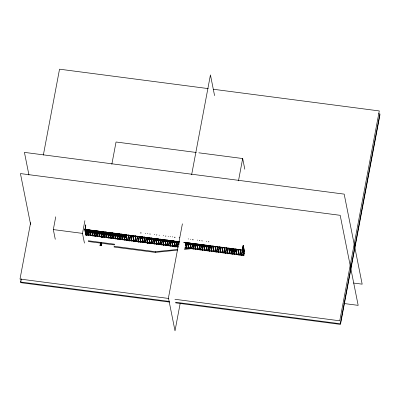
<?xml version="1.0" encoding="UTF-8"?>
<svg xmlns="http://www.w3.org/2000/svg" width="400" height="400" viewBox="0 0 400 400"><rect width="100%" height="100%" fill="white"/><g stroke="black" fill="none" stroke-linecap="round" stroke-linejoin="round"><path stroke-width="0.6" d="M30.635 222.595L20 279.05L168.72 298.47M43.35 155.095L59.53 69.185L208.25 88.605M21.17 278.955L20.595 282.025L169.315 301.44M20.95 281.425L20.72 282.655L169.44 302.07M21.18 280.2L21.415 278.97M55.27 239.305L53.325 229.58L55.735 216.78M84.44 243.115L82.495 233.39L84.905 220.59M85.775 234.945L84.8 229.3L85.775 234.945L178.085 247M85.245 226.96L85.32 226.56L85.745 226.62M85.82 225.065L84.94 229.725L85.75 224.73M86.33 229.535L86.72 232.26L86.29 232.205L86.015 230.06M86.87 230.31L86.135 235.695M87.085 229.6L88.06 235.245L87.085 229.6L87.515 229.655L88.485 235.3L87.515 229.655M86.045 235.25L87.03 230M86.28 234.605L86.205 235L85.23 229.36L86.28 234.605L85.85 234.55M88.73 230.415L89.005 232.56L88.58 232.505L88.19 229.775M89.37 229.9L90.345 235.545L89.37 229.9L89.8 229.955L90.77 235.6L89.8 229.955M90.905 230.13L91.295 232.86L90.87 232.805L90.475 230.075M91.655 230.195L92.63 235.84L91.655 230.195L92.08 230.25L93.055 235.895L92.08 230.25M93.19 230.43L93.585 233.16L93.155 233.105L92.765 230.375M93.94 230.495L94.915 236.14L93.94 230.495L94.365 230.55L95.34 236.195L94.365 230.55M95.48 230.73L95.87 233.455L95.445 233.4L95.17 231.255M96.225 230.795L97.195 236.44L96.225 230.795L96.65 230.85L97.625 236.495L96.65 230.85M97.885 231.61L98.16 233.755L97.73 233.7L97.34 230.97M98.505 231.09L99.48 236.735L98.505 231.09L98.935 231.145L99.91 236.79L98.935 231.145M111.835 164.325L116.04 142L196.345 152.485M100.055 231.325L100.445 234.055L100.02 234L99.63 231.27M100.79 231.39L101.765 237.035L100.79 231.39L101.22 231.445L102.195 237.09L101.22 231.445M100.05 245.52L100.515 242.65L101.11 242.73L100.625 245.47L101.22 245.545L101.685 242.68L101.085 242.6L100.65 245.595M102.345 231.625L102.735 234.355L102.305 234.3L101.915 231.57M103.075 231.69L104.05 237.33L103.075 231.69L103.505 231.745L104.475 237.39L103.505 231.745M104.63 231.925L105.02 234.65L104.595 234.595L104.32 232.45M105.36 231.985L106.335 237.63L105.36 231.985L105.785 232.04L106.76 237.685L105.785 232.04M106.92 232.22L107.31 234.95L106.885 234.895L106.49 232.165M107.645 232.285L108.62 237.93L107.645 232.285L108.07 232.34L109.045 237.985L108.07 232.34M109.205 232.52L109.6 235.25L109.17 235.195L108.78 232.465M109.93 232.58L110.9 238.225L109.93 232.58L110.355 232.64L111.33 238.285L110.355 232.64M111.495 232.82L111.885 235.55L111.46 235.49L111.065 232.765M112.215 232.88L113.185 238.525L112.215 232.88L112.64 232.935L113.615 238.58L112.64 232.935M113.785 233.12L114.175 235.845L113.745 235.79L113.47 233.645M114.495 233.18L115.47 238.825L114.495 233.18L114.925 233.235L115.9 238.88L114.925 233.235M116.07 233.415L116.46 236.145L116.035 236.09L115.645 233.36M116.78 233.475L117.755 239.12L116.78 233.475L117.21 233.535L118.185 239.18L117.21 233.535M118.36 233.715L118.75 236.445L118.32 236.39L117.93 233.66M119.065 233.775L120.04 239.42L119.065 233.775L119.495 233.83L120.465 239.475L119.495 233.83M120.645 234.015L121.04 236.745L120.61 236.685L120.22 233.96M121.35 234.075L122.325 239.72L121.35 234.075L121.775 234.13L122.75 239.775L121.775 234.13M122.935 234.315L123.325 237.04L122.9 236.985L122.505 234.255M123.635 234.37L124.61 240.015L123.635 234.37L124.06 234.425L125.035 240.07L124.06 234.425M125.22 234.61L125.615 237.34L125.185 237.285L124.795 234.555M125.92 234.67L126.89 240.315L125.92 234.67L126.345 234.725L127.32 240.37L126.345 234.725M129.25 240.215L129.175 240.615L128.2 234.97L129.605 240.67L128.63 235.025L129.68 240.27M130.485 235.265L131.46 240.91L130.485 235.265L130.915 235.32L131.89 240.965L130.915 235.32M132.77 235.565L133.745 241.21L132.77 235.565L133.2 235.62L134.17 241.265L133.2 235.62M135.055 235.865L136.03 241.51L135.055 235.865L135.485 235.92L136.455 241.565L135.485 235.92M138.39 241.41L138.315 241.805L137.34 236.16L138.74 241.86L137.765 236.215L138.815 241.465M139.625 236.46L140.6 242.105L139.625 236.46L140.05 236.515L141.025 242.16L140.05 236.515M140.615 233.115L140.69 232.715L141.12 232.77L141.045 233.17M141.74 237.965L142.165 238.02L142.095 238.415L141.665 238.36L141.505 236.8M141.91 236.76L142.88 242.4L141.91 236.76L142.335 236.815L143.31 242.46L142.335 236.815M144.19 237.055L145.165 242.7L144.19 237.055L144.62 237.11L145.595 242.755L144.62 237.11M143.925 238.655L144 238.26L144.43 238.315L144.355 238.71L143.925 238.655L143.575 236.905M146.265 238.555L146.69 238.61L146.615 239.005L146.19 238.95L146.03 237.39M146.4 237.75L146.475 237.355L147.45 243L146.265 237.26M148.525 238.85L148.95 238.905L148.875 239.305L148.45 239.245L148.29 237.685M148.76 237.65L149.735 243.295L148.76 237.65L149.19 237.71L150.16 243.355L149.19 237.71M147.955 242.66L147.88 243.055L146.905 237.41L147.955 242.66L147.525 242.6M150.09 234.35L150.165 233.955L149.735 233.895M150.98 238.035L151.14 239.6L150.71 239.54L150.55 237.98M151.045 237.95L152.02 243.595L151.045 237.95L151.47 238.005L152.445 243.65L151.47 238.005M153.24 238.33L153.4 239.895L152.97 239.835L152.815 238.275M153.33 238.25L154.305 243.895L153.33 238.25L153.755 238.305L154.73 243.95L153.755 238.305M155.31 239.735L155.735 239.79L155.66 240.19L155.235 240.135L155.075 238.57M155.54 238.945L155.615 238.545L156.585 244.19L155.5 238.625M156.445 235.18L156.52 234.785L156.95 234.84M155.36 251.69L114.205 246.32L114.07 247.025L155.225 252.4L155.36 251.69L177.645 249.44M157.57 240.03L157.995 240.085L157.92 240.485L157.495 240.43L157.335 238.865M157.825 239.24L157.9 238.845L158.325 238.9L159.3 244.545L158.325 238.9M157.09 243.85L157.015 244.245L156.04 238.605L157.09 243.85L156.66 243.795M159.135 235.53L159.21 235.135M157.9 238.845L158.87 244.49L157.765 238.92M159.83 240.325L160.26 240.38L160.185 240.78L159.755 240.725L159.595 239.16M160.105 239.54L160.18 239.145L160.61 239.2L161.585 244.845L160.61 239.2M160.18 239.145L161.155 244.79L160.025 239.215M162.285 239.51L162.445 241.075L162.015 241.02L161.86 239.455M162.465 239.44L163.44 245.085L162.465 239.44L162.895 239.495L163.87 245.14L162.895 239.495M164.545 239.805L164.705 241.37L164.28 241.315L164.12 239.75M165.49 236.36L165.565 235.965L165.995 236.02M165.8 244.99L165.725 245.385L164.75 239.74L166.15 245.44L165.18 239.795L166.225 245.045M166.81 240.1L166.965 241.665L166.54 241.61L166.38 240.045M167.035 240.04L168.01 245.685L167.035 240.04L167.46 240.095L168.435 245.74L167.46 240.095M168.18 236.71L168.255 236.315M169.07 240.395L169.23 241.96L168.8 241.905L168.645 240.34M169.32 240.335L170.295 245.98L169.32 240.335L169.745 240.39L170.72 246.035L169.745 240.39M171.33 240.69L171.49 242.255L171.06 242.2L170.905 240.635M171.605 240.635L172.575 246.28L171.605 240.635L172.03 240.69L173.005 246.335L172.03 240.69M173.595 240.985L173.75 242.55L173.325 242.495L173.165 240.93M174.535 237.54L174.61 237.145L175.04 237.2L174.965 237.595M174.935 246.18L174.86 246.58L173.885 240.935L175.29 246.635L174.315 240.99L175.365 246.235M175.855 241.285L176.01 242.845L175.585 242.79L175.425 241.225M176.17 241.23L177.145 246.875L176.17 241.23L176.6 241.285L177.575 246.93L176.6 241.285M178.115 241.58L178.275 243.14L177.845 243.085L177.69 241.52M179.04 243.15L178.885 241.585L178.455 241.53L178.845 244.26M182.4 223.79L168.44 297.915L175.01 330.815L180.205 303.245M191.63 174.78L210.44 74.925L214.58 95.64M185.31 242.425L186.285 248.07L185.31 242.425L185.735 242.48L186.71 248.125L185.735 242.48M187.16 242.76L187.32 244.32L186.89 244.265L186.735 242.705M187.595 242.72L188.565 248.365L187.595 242.72L188.02 242.78L188.995 248.425L188.02 242.78M189.42 243.055L189.58 244.615L189.155 244.56L188.995 243M189.875 243.02L190.85 248.665L189.875 243.02L190.305 243.075L191.28 248.72L190.305 243.075M191.685 243.35L191.84 244.91L191.415 244.855L191.255 243.295M192.625 239.905L192.7 239.505L193.13 239.565L193.055 239.96M193.945 243.645L194.105 245.205L193.675 245.15L193.515 243.59M193.21 248.565L193.135 248.965L192.16 243.32L193.565 249.02L192.59 243.375L193.64 248.625M194.445 243.615L195.42 249.26L194.445 243.615L194.875 243.675L195.845 249.315L194.875 243.675M195.935 245.445L196.01 245.05L196.44 245.105L196.365 245.505L195.935 245.445L195.585 243.7M196.73 243.915L197.705 249.56L196.73 243.915L197.155 243.97L198.13 249.615L197.155 243.97M198.465 244.235L198.625 245.8L198.2 245.74L198.04 244.18M199.41 240.79L199.485 240.395L199.915 240.45M199.015 244.215L199.99 249.86L199.015 244.215L199.44 244.27L200.415 249.915L199.44 244.27M200.73 244.53L200.885 246.095L200.46 246.035L200.3 244.475M202.1 241.14L202.175 240.745L201.745 240.69M202.99 244.825L203.15 246.39L202.72 246.335L202.56 244.77M202.345 249.76L202.27 250.155L201.3 244.51L202.7 250.21L201.725 244.565L202.775 249.815M203.585 244.81L204.555 250.455L203.585 244.81L204.01 244.865L204.985 250.51L204.01 244.865M205.25 245.12L205.41 246.685L204.98 246.63L204.825 245.065M205.865 245.11L206.84 250.755L205.865 245.11L206.295 245.165L207.27 250.81L206.295 245.165M207.51 245.415L207.67 246.98L207.245 246.925L207.085 245.36M208.455 241.97L208.53 241.575L208.96 241.63M208.15 245.405L209.125 251.05L208.15 245.405L208.58 245.46L209.555 251.105L208.58 245.46M209.775 245.71L209.93 247.275L209.505 247.22L209.345 245.655M211.485 250.955L211.41 251.35L210.435 245.705L211.835 251.405L210.865 245.76L211.91 251.01M212.72 246.005L213.695 251.65L212.72 246.005L213.145 246.06L214.12 251.705L213.145 246.06M215.005 246.3L215.98 251.945L215.005 246.3L215.43 246.355L216.405 252L215.43 246.355M217.29 246.6L218.26 252.245L217.29 246.6L217.715 246.655L218.69 252.3L217.715 246.655M219.57 246.9L220.545 252.54L219.57 246.9L220 246.955L220.975 252.6L220 246.955M221.855 247.195L222.83 252.84L221.855 247.195L222.285 247.25L223.26 252.895L222.285 247.25M224.14 247.495L225.115 253.14L224.14 247.495L224.57 247.55L225.54 253.195L224.57 247.55M238.47 180.86L242.675 158.535L198.815 152.81M226.425 247.79L227.4 253.435L226.425 247.79L226.855 247.85L227.825 253.495L226.855 247.85M228.71 248.09L229.685 253.735L228.71 248.09L229.135 248.145L230.11 253.79L229.135 248.145M229.905 248.86L229.95 248.605L236.21 249.42L236.545 251.605L230.29 250.79L229.905 248.86L236.16 249.675L236.545 251.605M230.055 248.88L230.105 248.625L230.545 250.705M230.255 248.995L230.665 250.78M230.29 250.79L230.335 250.535L236.595 251.35M230.49 250.555L230.44 250.81L230.095 248.785M230.995 248.39L231.97 254.035L230.995 248.39L231.42 248.445L232.395 254.09L231.42 248.445M233.28 248.685L234.25 254.33L233.28 248.685L233.705 248.745L234.68 254.385L233.705 248.745M234.125 249.41L234.175 249.155L234.51 251.34L234.02 249.135L234.36 251.32L234.405 251.065M235.56 248.985L236.535 254.63L235.56 248.985L235.99 249.04L236.965 254.685L235.99 249.04M236.01 249.655L236.055 249.4M236.055 249.75L236.14 249.445M236.16 249.675L236.21 249.42M236.265 250.675L236.48 249.4M236.63 249.115L236.165 251.645L235.79 249.645M236.285 251.455L236.62 249.685M236.68 249.69L236.345 251.465L230.45 250.65M236.395 251.585L236.44 251.33M236.79 249.76L236.44 251.68L236.04 249.62L230.005 248.815M237.845 249.285L238.82 254.93L237.845 249.285L238.275 249.34L239.25 254.985L238.275 249.34M240.13 249.58L241.105 255.225L240.13 249.58L240.56 249.635L241.53 255.28L240.56 249.635M242.955 245.855L244.005 251.1L244.43 251.155L243.38 245.91L242.955 245.855L242.88 246.25L243.305 246.305L244.355 251.555L243.93 251.5L242.995 246.835M242.415 249.88L243.39 255.525L242.415 249.88L242.84 249.935L243.815 255.58L184.885 247.885M243.365 245.305L242.485 249.97L183.77 242.305M242.555 250.305L243.43 245.64M243.865 255.635L242.84 249.935M242.915 255.465L243.345 253.195M243.555 252.065L243.77 250.93M242.485 248.35L242.91 248.405L243.96 253.65L243.535 253.595L242.56 247.95L242.985 248.005L244.035 253.255L243.61 253.2M243.93 251.5L244.005 251.1M244.48 250.89L243.655 255.825L244.095 253.495M380 114.535L340.47 324.4L175.635 302.88M155.225 252.4L177.52 250.105M184.33 249.405L191.14 248.705L191.26 248.065L184.45 248.755M100.45 242.78L101.685 242.68L101.22 245.545L100.585 245.265M99.945 245.445L101.18 245.345M213.21 89.25L379.28 110.935L339.75 320.8L174.915 299.28M378.635 113.745L379.875 113.905L340.345 323.77L175.51 302.25M145.215 233.305L145.64 233.365M147.475 233.6L147.905 233.66M154.26 234.49L154.685 234.545M163.305 235.67L163.73 235.725M170.09 236.555L170.515 236.61M172.35 236.85L172.775 236.905M179.135 237.735L179.56 237.79M188.18 238.915L188.605 238.97M190.44 239.21L190.87 239.265M197.225 240.095L197.65 240.155M206.27 241.28L206.695 241.335M84.875 229.39L179.44 241.74M84.725 229.7L179.51 242.075M183.835 242.64L242.77 250.33M230.275 248.955L230.035 248.645M236.075 249.71L235.805 249.575L236.19 251.5M150.785 239.145L151.215 239.2M153.045 239.44L153.475 239.495M162.09 240.62L162.52 240.675M164.355 240.915L164.78 240.975M166.615 241.21L167.04 241.27M168.875 241.505L169.305 241.565M171.135 241.805L171.565 241.86M173.4 242.1L173.825 242.155M175.66 242.395L176.085 242.45M177.92 242.69L178.35 242.745M186.965 243.87L187.395 243.925M189.23 244.165L189.655 244.22M191.49 244.46L191.915 244.515M193.75 244.755L194.18 244.81M198.275 245.345L198.7 245.4M200.535 245.64L200.96 245.695M202.795 245.935L203.225 245.99M205.055 246.23L205.485 246.285M207.32 246.525L207.745 246.58M209.58 246.82L210.005 246.875M235.72 250.33L230.215 249.55L230.18 249.865L236.285 250.66M230.165 249.805L235.66 250.52M236.55 251.185L230.44 250.39L230.365 250.885L229.95 248.605M86.365 231.81L86.795 231.865M88.655 232.11L89.08 232.165M90.94 232.405L91.37 232.465M93.23 232.705L93.66 232.76M95.52 233.005L95.945 233.06M97.805 233.305L98.235 233.36M100.095 233.6L100.52 233.66M102.38 233.9L102.81 233.955M104.67 234.2L105.095 234.255M106.96 234.5L107.385 234.555M109.245 234.795L109.675 234.855M111.535 235.095L111.96 235.15M113.82 235.395L114.25 235.45M116.11 235.695L116.535 235.75M118.395 235.99L118.825 236.05M120.685 236.29L121.115 236.345M122.975 236.59L123.4 236.645M125.26 236.89L125.69 236.945M230.46 250.595L236.41 251.37M230.36 250.815L236.47 251.61M53.325 229.58L82.495 233.39M178.205 246.36L86.11 234.335L86.255 235.055M185.005 247.25L243.725 254.915M88.135 234.85L88.56 234.905M90.42 235.145L90.845 235.2M92.705 235.445L93.13 235.5M94.985 235.745L95.415 235.8M97.27 236.04L97.7 236.095M99.555 236.34L99.985 236.395M101.84 236.635L102.265 236.695M104.125 236.935L104.55 236.99M106.41 237.235L106.835 237.29M108.695 237.53L109.12 237.59M110.975 237.83L111.405 237.885M113.26 238.13L113.69 238.185M115.545 238.425L115.975 238.485M117.83 238.725L118.255 238.78M120.115 239.025L120.54 239.08M122.4 239.32L122.825 239.375M124.685 239.62L125.11 239.675M126.965 239.92L127.395 239.975M131.535 240.515L131.965 240.57M133.82 240.815L134.245 240.87M136.105 241.11L136.53 241.165M140.67 241.705L141.1 241.765M142.955 242.005L143.385 242.06M145.24 242.305L145.67 242.36M149.81 242.9L150.235 242.955M152.095 243.2L152.52 243.255M154.38 243.495L154.805 243.555M158.945 244.095L159.375 244.15M161.23 244.39L161.66 244.445M163.515 244.69L163.94 244.745M168.085 245.285L168.51 245.34M170.37 245.585L170.795 245.64M172.65 245.885L173.08 245.94M177.22 246.48L177.65 246.535M186.355 247.67L186.785 247.73M188.64 247.97L189.07 248.025M190.925 248.27L191.355 248.325M195.495 248.865L195.92 248.92M197.78 249.165L198.205 249.22M200.065 249.46L200.49 249.515M204.63 250.06L205.06 250.115M206.915 250.355L207.345 250.41M209.2 250.655L209.625 250.71M213.77 251.25L214.195 251.305M216.055 251.55L216.48 251.605M218.335 251.845L218.765 251.905M220.62 252.145L221.05 252.2M222.905 252.445L223.335 252.5M225.19 252.74L225.615 252.8M227.475 253.04L227.9 253.095M229.76 253.34L230.185 253.395M232.04 253.635L232.47 253.695M234.325 253.935L234.755 253.99M236.61 254.235L237.04 254.29M238.895 254.53L239.325 254.585M241.18 254.83L241.605 254.885M243.465 255.13L243.89 255.185M101.495 237.265L102.73 237.425M119.42 239.605L120.655 239.765M128.69 240.815L129.93 240.975M137.965 242.025L139.2 242.19M147.235 243.235L148.47 243.4M165.16 245.575L166.395 245.74M171.96 246.465L173.195 246.625M174.43 246.79L175.665 246.95M226.97 253.645L228.205 253.81M101.125 242.805L101.725 242.88M100.01 245.315L100.61 245.395M353.49 283.03L362.165 284.165L344.175 194.125L24.425 152.38L28.95 175.04M343.92 303.5L358.17 305.36L340.18 215.32L20.43 173.575L30.59 224.41M242.675 158.535L244.815 169.24M242.6 248.93L243.535 253.595M209.58 245.525L209.93 247.275M209.27 246.05L209.505 247.22M207.32 245.23L207.67 246.98M206.895 245.175L207.245 246.925M205.175 245.515L205.41 246.685M204.63 244.88L204.98 246.63M202.915 245.22L203.15 246.39M202.49 245.165L202.72 246.335M200.535 244.345L200.885 246.095M200.225 244.87L200.46 246.035M198.275 244.05L198.625 245.8M197.85 243.995L198.2 245.74M196.205 243.94L196.44 245.105M196.13 244.335L196.365 245.505M193.87 244.04L194.105 245.205M193.44 243.985L193.675 245.15M191.49 243.165L191.84 244.91M191.18 243.69L191.415 244.855M189.23 242.87L189.58 244.615M188.805 242.81L189.155 244.56M187.085 243.155L187.32 244.32M186.54 242.515L186.89 244.265M178.455 241.53L179.04 244.445M178.04 241.975L178.275 243.14M177.495 241.335L177.845 243.085M175.78 241.68L176.01 242.845M175.35 241.625L175.585 242.79M173.4 240.8L173.75 242.55M172.975 240.745L173.325 242.495M171.14 240.505L171.49 242.255M170.715 240.45L171.06 242.2M168.995 240.795L169.23 241.96M168.45 240.155L168.8 241.905M166.62 239.915L166.965 241.665M166.305 240.445L166.54 241.61M164.355 239.62L164.705 241.37M163.93 239.565L164.28 241.315M162.095 239.325L162.445 241.075M161.67 239.27L162.015 241.02M159.95 239.615L160.185 240.78M159.525 239.555L159.755 240.725M157.57 238.735L157.92 240.485M157.26 239.26L157.495 240.43M155.31 238.44L155.66 240.19M154.885 238.385L155.235 240.135M153.165 238.725L153.4 239.895M152.62 238.09L152.97 239.835M150.905 238.43L151.14 239.6M150.48 238.375L150.71 239.54M148.525 237.555L148.875 239.305M148.215 238.08L148.45 239.245M145.84 237.2L146.19 238.95M141.43 237.195L141.665 238.36M125.03 234.425L125.615 237.34M124.605 234.37L125.185 237.285M122.86 234.71L123.325 237.04M122.315 234.07L122.9 236.985M120.57 234.41L121.04 236.745M120.145 234.355L120.61 236.685M118.165 233.53L118.75 236.445M117.855 234.055L118.32 236.39M115.88 233.23L116.46 236.145M115.45 233.175L116.035 236.09M113.71 233.515L114.175 235.845M113.165 232.875L113.745 235.79M111.42 233.215L111.885 235.55M110.995 233.16L111.46 235.49M109.015 232.335L109.6 235.25M108.705 232.86L109.17 235.195M106.73 232.035L107.31 234.95M106.3 231.98L106.885 234.895M104.555 232.32L105.02 234.65M104.01 231.68L104.595 234.595M102.27 232.02L102.735 234.355M101.84 231.965L102.305 234.3M99.865 231.14L100.445 234.055M99.555 231.665L100.02 234M101.085 242.6L101.15 242.93M97.575 230.84L98.16 233.755M97.15 230.785L97.73 233.7M95.405 231.125L95.87 233.455M94.86 230.485L95.445 233.4M93.115 230.825L93.585 233.16M92.69 230.77L93.155 233.105M90.71 229.945L91.295 232.86M90.4 230.47L90.87 232.805M88.425 229.645L89.005 232.56M87.995 229.59L88.58 232.505M86.255 229.93L86.72 232.26M85.71 229.29L86.29 232.205M88.595 240.825L88.46 241.535L114.465 244.93L114.6 244.22L88.595 240.825M231.985 248.87L232.325 251.055L231.985 248.87M232.14 248.89L232.475 251.075L232.14 248.89"/></g></svg>
